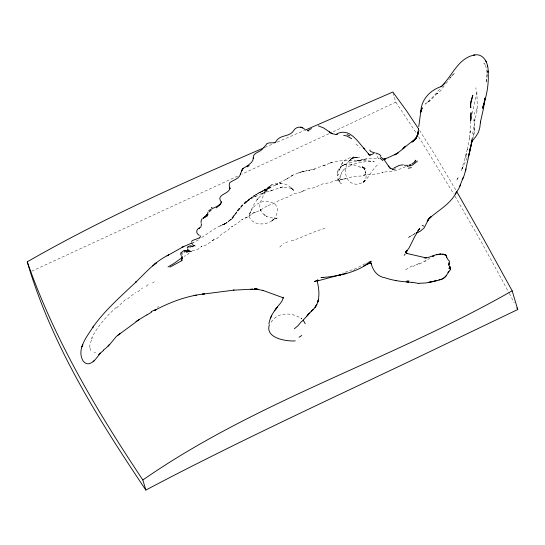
<?xml version="1.0" encoding="UTF-8"?>
<svg xmlns="http://www.w3.org/2000/svg" width="545" height="545" viewBox="0 0 545 545"><rect width="100%" height="100%" fill="white"/><g stroke="black" fill="none" stroke-linecap="round" stroke-linejoin="round"><path stroke-width="0.41" stroke-dasharray="2.73 2.04" d="M473.741 126.794L472.699 133.968M487.094 74.249L486.522 82.949C486.91 76.348 488.136 68.779 483.878 63.091L486.167 66.034M470.628 120.949L470.206 130.786L469.136 139.479L469.429 138.341L467.222 150.297L467.399 149.03L462.031 168.739L462.814 166.068M470.076 132.367L470.199 131.195L469.906 134.022M474.382 121.61L474.538 120.145M261.709 194.347L268.031 189.51L264.012 193.693L264.911 192.392L259.774 203.483L259.611 206.126L260.932 211.017L260.033 208.776L262.268 212.931L266.723 216.651L266.328 216.474L273.59 218.286L276.799 218.191L275.654 218.443L277.221 217.952L272.575 220.234L274.046 219.356C266.88 225.548 253.241 226.304 248.922 216.419L250.291 212.387L249.106 214.921M473.687 121.188L474.266 118.136M476.568 108.564L475.683 112.706M89.285 347.383L90.913 341.599L92.725 337.532M472.031 113.653L476.262 95.648L476.841 90.974L477.359 109.484L474.763 120.649L474.92 119.512L474.245 133.171L472.665 138.968M465.914 155.468L466.418 153.595L466.111 154.732M474.218 114.307L474.756 112.372M339.937 177.057L340.632 174.884M364.094 181.322L365.102 180.552L362.806 182.561L364.98 180.238L365.995 177.554L366.192 175.653L366.185 176.096L365.15 170.312L365.838 172.697L364.476 169.032L364.694 169.461L362.241 166.613L363.944 168.207L362.507 166.968L364.435 168.357L362.813 167.288L366.049 168.609L361.914 167.588L364.639 168.16C357.336 167.213 349.883 161.327 342.553 165.476L345.762 164.256L342.301 165.612C352.036 160.884 363.644 159.644 374.252 161.756L367.705 161.477L359.032 162.56L350.762 165.149L352.104 164.563L343.609 169.57L344.256 168.943L341.456 172.82L341.749 172.254L339.753 178.746L339.848 178.208L339.467 181.301L339.351 180.654L341.252 183.794C336.02 179.114 335.856 168.221 343.023 165.217L340.4 167.785L340.768 167.077L339.426 170.292L340.448 167.042L340.175 168.133C341.313 161.77 347.73 156.701 354.23 157.382L353.112 157.416L359.768 157.532L355.674 157.348L356.682 157.212L351.934 158.684L353.324 158.111L350.387 159.624L351.886 158.656L349.134 160.911L352.472 157.927C341.96 163.963 343.187 184.237 356.9 184.237C368.624 183.031 370.362 169.406 379.034 163.793M462.201 168.167L461.281 170.728L467.331 157.471M339.699 169.577L340.039 168.664M248.922 216.419L249.453 215.152M91.165 339.14C96.935 326.898 106.18 316.665 116.051 307.557M471.289 140.113C473.966 135.351 474.906 129.771 474.382 124.376M465.219 158.145L466.52 155.461M439.583 89.162L434.576 95.3L425.311 104.143L429.453 100.839L427.539 102.31M234.97 214.212L233.819 215.861L238.792 209.328M341.81 163.834L342.921 162.253M232.034 218.749L233.178 217.142L230.685 220.16L234.261 215.234M445.939 83.637L449.339 79.059M258.323 197.971L256.933 199.817L263.003 193.196M257.41 199.177L253.425 205.254L249.678 213.681C253.009 204.975 262.125 198.598 271.458 202.542C280.443 204.429 277.923 216.787 272.01 220.671M232.245 218.456L242.436 205.663L247.328 201.418L246.783 201.814L251.845 198.312L261.566 193.536L260.667 193.897L282.692 186.962L280.007 187.834C284.626 186.942 289.661 186.983 293.51 190.11L292.815 189.599L293.85 190.457L291.595 188.352L292.624 189.401C285.444 180.45 269.761 180.954 264.707 191.963L266.6 189.285L264.972 191.356L269.782 186.553L265.292 190.675L267.854 188.229L270.79 186.431L264.284 189.81L270.715 187.051L264.284 189.81M238.015 210.302L242.205 205.472L251.415 197.774L249.848 198.973M449.714 78.596L452.091 75.646M349.202 161.238L353.507 156.64M240.945 207.243L239.528 208.898L239.868 208.503M271.117 322.211C277.78 311.529 292.72 312.237 301.95 318.948L301.208 318.314L302.08 320.29M444.161 85.974L439.352 92.146L436.729 93.869L438.418 92.793C434.161 95.082 432.267 99.967 427.88 102.051M452.5 75.196L454.659 73.023L451.785 75.871M189.319 252.826L188.025 254.188L184.108 256.368M116.46 308.061L125.479 299.6M338.356 174.727L338.622 174.482L337.736 175.299L338.064 174.993M246.054 201.957L244.555 203.333L245.311 202.645M426.796 102.821L427.151 102.494M449.761 77.806L450.64 77.015M364.762 180.851L363.065 182.35L365.102 180.552M148.192 284.592L144.82 287.44M279.748 247.069L283.856 243.554M250.25 198.673L258.146 193.094L264.897 189.483M201.718 237.531L216.413 227.674L227.32 222.421M127.564 298.926L135.63 292.399M137.762 291.922L142.64 287.91M429.923 258.064L424.637 261.75M419.5 263.194L412.504 266.662M152.457 283.046L154.378 281.745M414.391 233.948L415.092 233.492L409.656 236.728L414.691 233.832M198.489 239.895L193.237 242.62L193.836 242.368M405.732 269.68L412.163 265.844M225.698 223.382L222.04 225.289L225.698 223.382L223.845 224.349M192.078 250.945L198.4 248.963L201.984 246.149L201.473 246.381C206.569 246.033 209.764 241.994 213.851 239.718L211.705 240.597L215.493 239.309L217.448 238.056L222.244 233.533L227.156 230.848L232.402 226.066L231.863 226.488L237.027 223.641L242.314 219.308L241.789 219.696L249.154 216.222L252.703 213.279L252.185 213.579L259.822 210.54L267.615 205.588L267.186 205.758L273.774 203.673L279.714 200.07L287.644 197.127L293.339 193.972L299.416 192.664L307.591 188.979L314.152 187.732L322.381 183.999L328.724 182.882L339.058 179.543L337.021 180.075L345.319 178.842L353.501 176.491L362.064 175.946L366.199 174.516L363.719 175.156C370.144 173.439 377.113 175.374 383.196 172.056L382.406 172.288L395.418 170.769L406.672 166.341M272.023 184.728L269.857 186.015M271.703 220.752L273.243 219.839L272.575 220.234M365.205 263.678L355.967 268.515L342.539 273.134M221.978 225.255L220.091 226.086L223.736 224.383M257.622 193.72L255.775 194.722L264.059 190.396L271.117 187.562L259.038 192.957M223.906 224.322L227.565 222.197L225.807 223.314C234.636 217.748 238.008 206.759 246.885 201.085L245.284 202.481C254.706 194.095 266.369 188.747 277.93 183.992L274.612 185.402L287.896 178.263L285.75 179.625L293.006 175.034L302.346 171.695M425.849 260.428L419.807 263.889L415.985 264.434M303.606 190.723L301.76 191.642L303.803 190.627M261.096 191.888L262.622 191.145M393.047 92.8L395.813 102.092L333.233 131.747M31.678 271.212L237.531 176.137M328.955 133.75L241.823 174.162M255.258 196.275L254.488 196.616L256.266 195.825M325.079 228.45C312.837 231.346 301.882 238.07 289.817 241.285M157.151 307.353L158.806 306.631M264.85 147.416L273.372 143.764M277.248 142.102L304.498 130.439M267.697 188.182L271.158 186.703M303.558 171.375L301.828 171.811L314.554 169.1L312.06 169.781L332.048 162.43L329.957 163.05M285.648 242.607L287.658 241.837M317.497 280.403L314.949 281.349L316.843 280.695M366.642 262.997L367.378 262.731M353.099 270.449L354.713 269.87M324.99 165.149L325.317 165.04L323.076 165.789M245.08 218.054L247.232 217.373M330.42 162.914L339.474 160.904L361.86 160.332L357.316 160.666L359.332 160.21L357.213 160.768L366.444 158.888L379.095 158.302M353.548 158.07L356.314 157.267L354.829 157.668M272.343 190.416L270.47 190.948L271.662 190.621M316.052 280.886L314.192 281.418L316.556 280.9L314.513 281.22L315.848 281.05M94.169 352.547L95.586 352.227M255.707 212.257L253.561 212.741L254.215 212.598M308.661 170.36L309.724 170.163L308 170.483M306.304 170.783L306.958 170.667M361.451 159.699L366.438 158.936L363.842 159.283M343.261 179.107L345.482 178.787L339.058 179.578M315.603 281.016L317.953 280.818M409.404 280.995L405.146 279.721M359.789 167.022L360.218 167.138M355.946 144.016L360.116 147.504M263.773 214.519L265.354 215.847L265.054 215.588M378.584 158.636L377.331 156.858L376.649 153.847M292.583 189.469L291.159 187.705M395.813 102.092L416.612 133.593M419.568 130.371L436.763 157.846L456.274 190.804M418.642 136.768L453.74 194.02M455.014 196.18L482.148 243.445L509.057 292.903M509.35 293.462L514.289 302.87M476.003 89.339L475.874 87.718M90.198 350.619L90.109 347.744M337.914 170.687L337.771 172.561L337.914 170.687M458.107 177.752L456.533 180.524L458.107 177.752M238.744 208.864L237.416 210.588L238.744 208.864M230.746 219.369L227.578 222.142L230.773 219.369M246.204 201.718L244.862 202.917L251.674 197.528L245.073 202.685L246.524 201.452L246.204 201.718M410.283 236.196L408.552 237.715L410.283 236.196M255.033 195.165L253.391 196.186L255.033 195.165M292.563 175.272L290.771 176.382L293.006 175.034L292.563 175.272M304.641 171.144L303.006 171.607L305.268 170.994L304.641 171.144M299.11 172.561L298.667 172.683L300.99 172.097L299.11 172.561M280.825 183.161L279.422 182.902L282.072 183.427L280.825 183.161M339.194 181.526L338.22 179.428L339.194 181.526"/><path stroke-width="0.82" d="M470.689 118.415L470.689 119.178L471.05 112.665L470.689 120.683L470.812 116.821L470.717 119.539M470.287 148.049L469.729 152.075L468.407 155.08M449.918 267.016L450.661 267.908L448.923 265.361L449.1 262.826M446.634 257.206L446.457 255.741L445.612 254.876L442.717 254.127L445.326 255.012L444.216 254.311M229.956 187.759L229.901 188.788L229.207 185.164L229.656 182.745C233.389 179.864 238.962 179.128 240.624 173.896L240.42 174.332L241.578 170.851L243.05 168.398L247.321 166.007M450.313 268.896C450.79 269.925 450.667 268.63 449.611 268.583C448.31 268.419 450.661 268.774 450.64 269.216C447.391 273.004 445.476 279.639 438.929 279.823M418.437 128.634L418.029 133.307L417.279 135.487L418.226 131.72L417.559 134.574L418.328 132.312L416.196 138.219L418.192 133.92M480.363 122.782L480.622 121.208L479.75 127.877L478.421 132.353L475.887 136.475L471.18 142.347L472.304 140.201L471.623 141.523L471.97 140.603M484.88 99.728L485.084 98.093L483.504 108.401L480.608 121.31M471.003 145.461L465.478 170.885L466.016 168.977M470.533 147.872L471.99 140.542M471.044 144.684L469.415 152.348M194.034 245.298L192.692 246.783M169.89 267.118L181.853 260.653L182.303 257.478L173.746 263.589L168.03 266.914M472.12 140.426L471.214 145.072M448.78 264.87L449.455 261.164C447.132 259.563 447.111 256.974 445.612 254.876M471.745 142.497L471.936 141.237M484.791 99.374L484.968 98.216M201.412 224.983L200.744 227.217M418.764 126.529L420.692 112.297L421.748 108.625L420.863 111.371C421.271 99.463 430.366 90 441.389 86.526L440.973 86.737C451.969 76.573 457.473 59.037 473.394 55.209C483.558 52.293 488.967 63.894 488.007 72.315L487.979 70.925C489.281 83.726 486.515 96.179 482.638 108.312L483.899 103.509L483.047 106.725M268.917 324.057C269.809 317.633 273.27 311.958 277.378 307.08L274.496 310.854M483.504 105.09L484.123 102.317M484.743 99.503L484.982 98.373M484.26 101.758L484.621 100.069M448.733 264.829L448.903 264.059M470.11 149.575L470.819 146.653M468.938 154.869L469.054 154.378L468.639 156.061M182.023 256.491L181.553 259.291L181.853 260.653M465.709 170.067L464.033 175.824L462.269 179.605L463.23 177.725M208.04 212.134L207.1 214.859L204.981 217.687M184.026 252.049L187.821 251.013L188.802 249.992M269.346 324.861C264.911 338.104 286.207 341.572 295.288 340.884M180.974 252.492L180.749 254.079M229.929 188.223C228.791 194.558 216.004 194.163 220.998 201.725M428.302 219.567L431.034 216.896L429.358 218.293C438.548 210.234 450.19 204.103 456.042 192.91L455.307 193.979L458.856 188.495L462.753 178.651M471.684 141.414L472.433 139.595M208.081 214.178L206.793 216.597M270.599 317.946L271.594 315.644M459.769 186.533L460.62 184.564M186.301 252.308L189.251 251.443L187.705 249.78M422.252 107.692L420.692 112.297L421.994 108.257M417.695 134.874L414.609 139.711L413.015 141.366L415.236 138.839L411.972 142.102L414.493 139.895C407.415 144.309 401.767 150.611 394.669 154.909L398.027 153.029L387.863 157.791L384.014 158.97L385.833 158.595L384.511 158.868M427.137 221.127L428.976 218.572L424.003 228.117L419.997 231.421L416.952 232.708M207.025 214.308L203.047 218.6M301.194 321.802L298.02 325.733L294.402 328.724M182.391 251.259L181.758 252.757L182.194 254.202M427.907 220.214L427.696 220.541L428.976 218.572M263.698 147.538L266.709 144.098M275.75 309.199C277.943 305.173 282.971 302.128 283.127 297.25L283.822 298.02L262.819 290.362L263.582 290.58L255.557 288.952L257.731 289.402L255.04 288.973L258.568 289.368L250.755 289.368L252.866 289.177L233.512 290.144L234.009 290.117L202.25 294.218L204.382 293.905C186.881 295.86 170.108 302.1 154.671 310.398L156.217 309.41L154.739 310.405M405.235 253.997L404.172 255.312M406.556 251.361L405.507 252.621L407.074 250.693L406.045 252.022L406.883 250.775L406.066 252.131L406.706 250.966L406.1 252.349L406.182 252.008L406.372 253.248L406.018 252.43L407.272 253.589L406.938 253.466L426.374 257.955L424.317 257.758L427.948 257.587L432.641 255.898M446.382 275.688C443.255 279.796 437.506 280.491 432.764 281.588L436.811 280.443M313.341 309.131L301.739 321.652M406.073 251.94L409.131 247.846L414.697 236.721L419.309 228.886L418.662 229.765L419.759 228.764L417.797 230.637M109.177 344.685L106.473 347.683L103.359 350.101M306.481 316.475L309.608 312.959L307.557 315.187M202.052 218.831L201.064 221.059L201.112 222.646M221.359 202.536C218.395 207.073 212.686 207.625 208.715 210.697M166.913 255.878L168.705 254.931C155.448 261.171 145.74 272.629 135.337 282.603L136.57 281.411C121.903 295.526 105.028 309.873 92.888 327.238L93.686 326.087C87.5 335.952 76.028 349.004 83.126 361.015C89.326 368.938 96.751 358.072 100.219 353.119L98.822 354.488L103.523 350.421M415.045 161.15L415.876 160.21L414.861 161.347M449.182 268.46L450.368 267.506L449.046 268.017M441.593 86.628L445.088 83.017M417.47 161.082L412.585 164.999L407.115 166.491M447.861 272.377L448.889 271.349M108.217 346.252L116.296 336.565L120.138 333.274M311.42 311.1L311.127 311.393C320.651 304.314 319.731 291.534 317.224 281.274L317.238 281.636L317.824 280.001L317.047 280.6L318.001 280.055L316.972 280.586M93.168 361.751L94.176 360.77M262.601 148.88C259.822 152.505 252.43 152.477 253.289 158.418L253.343 157.716L252.826 160.353L251.429 162.478L247.062 166.252M275.709 141.993C280.041 133.838 289.327 137.762 293.782 130.425C296.194 126.345 301.773 126.106 304.955 129.438M152.723 265.926L156.333 262.853L154.33 264.502L154.644 264.243M299.035 337.246L301.739 335.509M200.165 227.408L199.02 228.369L199.361 228.089C195.784 229.125 195.941 233.873 199.15 235.208M414.963 161.824L411.884 163.99M139.159 319.622L117.666 335.482M209.123 211.801L211.072 210.316M192.024 240.658L199.852 237.736L199.552 237.927M203.053 218.095L204.763 216.862M135.971 321.482L146.823 314.894M364.544 265.626L367.126 264.039L366.662 264.175L371.411 263.106L369.353 263.337L370.518 263.194M512.171 290.819L517.75 309.526L421.605 355.599C329.303 399.594 236.271 442.24 145.849 490.057L142.851 479.995C257.063 400.561 392.012 359.564 512.171 290.819L483.715 239.16L456.69 191.52M146.884 314.928L151.578 312.149M247.226 166.845L249.167 165.598M216.202 207.917L220.303 204.641L221.529 201.616M193.386 245.72L189.837 247.205M311.508 128.6L308.729 130.03M145.849 490.057C98.093 418.928 51.428 344.699 27.25 261.818C103.318 218.116 183.638 182.48 264.087 147.75M168.146 255.224L183.849 246.435L182.05 247.253M450.299 269.836L450.463 269.652M154.555 310.023L151.224 311.638M373.679 153.547L371.424 154.678L368.761 154.678L370.253 155.305L368.4 153.997L369.115 154.61L363.658 148.09L364.36 148.914C357.295 140.971 349.059 127.258 336.572 134.063M183.059 246.803L192.058 242.988M187.167 247.757L188.4 247.171M345.142 273.672L342.226 274.333M393.94 167.962L399.465 165.319L403.314 164.815M346.191 273.209L345.06 273.713L346.13 273.27M211.31 207.659L212.066 207.332M415.971 233.076L417.899 232.293L416.612 232.817M305.275 130.105L392.816 92.03L406.563 110.853L418.683 129.022M363.59 265.885L364.932 265.32M187.746 246.578L191.261 245.638M449.1 268.467L449.693 268.222L449.489 267.82L449.57 268.351M368.57 262.295L371.22 261.253C356.955 272.616 338.574 276.288 321.019 277.623L323.349 277.296M274.04 142.933L275.777 142.245M341.661 274.462L317.953 280.818M411.393 167.608L408.246 168.228M410.732 164.508L409.138 165.006L410.16 165.857M432.737 281.745L428.322 282.439L434.801 281.125M395.275 168.998L392.189 169.679M266.832 143.587L269.359 142.865L273.978 142.763M430.489 282.038L425.992 282.95L418.921 283.291M433.909 255.987L432.43 256.354L435.128 254.978L441.048 254.168L436.606 254.488M367.698 263.869L368.147 263.78M316.556 280.9L317.36 280.757M317.238 280.777L318.607 280.546M184.04 250.823L187.936 250.189M183.113 250.966L185.32 250.625M391.937 168.93L393.306 168.718M194.115 295.485L196.214 295.186L195.716 295.254M335.379 134.554L337.546 134.295M473.394 55.209L474.879 55.045M439.611 253.984L444.127 254.426M407.701 165.367L404.356 165.278M307.448 130.412L308.797 130.439M383.905 159.024L385.295 159.092M418.86 283.489L412.17 282.255M307.543 130.82L308.858 130.936M370.28 263.221L371.172 263.317L370.246 263.187L371.717 264.08L371.159 263.467C372.869 270.252 377.072 276.458 384.756 277.718C392.468 280.321 400.507 281.622 408.614 281.983L406.468 281.779L411.938 282.467M334.909 134.295L331.707 133.491L329.384 132.013L332.246 133.791L323.635 127.973L318.3 125.847M343.677 135.385L346.709 135.95L351.716 138.743M395.622 280.566L396.269 280.682M384.096 158.731L385.356 158.997M189.837 251.225L191.288 251.62L189.095 250.904M422.171 225.487L423.833 226.093M375.273 153.016L370.879 151.646L369.83 150.079M376.248 153.165L379.443 154.467L380.921 155.843M391.439 168.616L389.968 168.112L390.656 168.555L388.326 166.055L389.028 166.886L384.014 159.522M347.015 134.615L349.917 135.889M187.534 248.84L187.957 249.092M194.292 245.475L195.103 245.965M379.919 158.118L382.903 160.605M380.437 156.688L383.319 159.29M192.93 244.562L191.969 243.458M303.252 320.188L305.193 323.716M200.029 235.644L200.519 237.13M142.851 479.995C97.221 411.55 54.418 339.78 27.25 261.818M181.356 255.557L180.851 254.556M188.652 250.468L189.251 251.443M516.885 307.857L517.75 309.526M450.054 266.907L450.34 267.486M486.399 62.103L485.738 60.713M446.396 255.837L446.662 256.47M191.969 242.327L191.745 241.401M182.377 258.562L181.941 256.627M487.407 65.638L487.516 66.163M201.248 223.566L201.303 224.567M470.614 105.539L470.778 107.692L470.614 105.539M470.751 103.823L470.594 105.928L470.676 102.337L472.788 95.212L470.751 103.823M318.505 299.382L317.803 302.114L318.518 299.375M82.186 346.273L81.927 346.865L82.833 344.808L82.186 346.273M416.666 137.095L415.671 139.098L416.666 137.095M316.822 304.628L315.099 307.21L316.822 304.628M242.716 168.943L241.578 170.851L243.05 168.398L242.716 168.943M430.1 217.326L428.738 218.879L430.4 217.067L430.1 217.326M403.791 147.906L402.925 148.874L405.541 146.155L403.791 147.906M340.053 275.048L338.343 275.409L341.681 274.387L340.026 275.062M256.879 289.272L254.699 288.693L256.879 289.272M301.256 127.319L300.826 127.142L302.611 127.891L301.256 127.319"/></g></svg>
